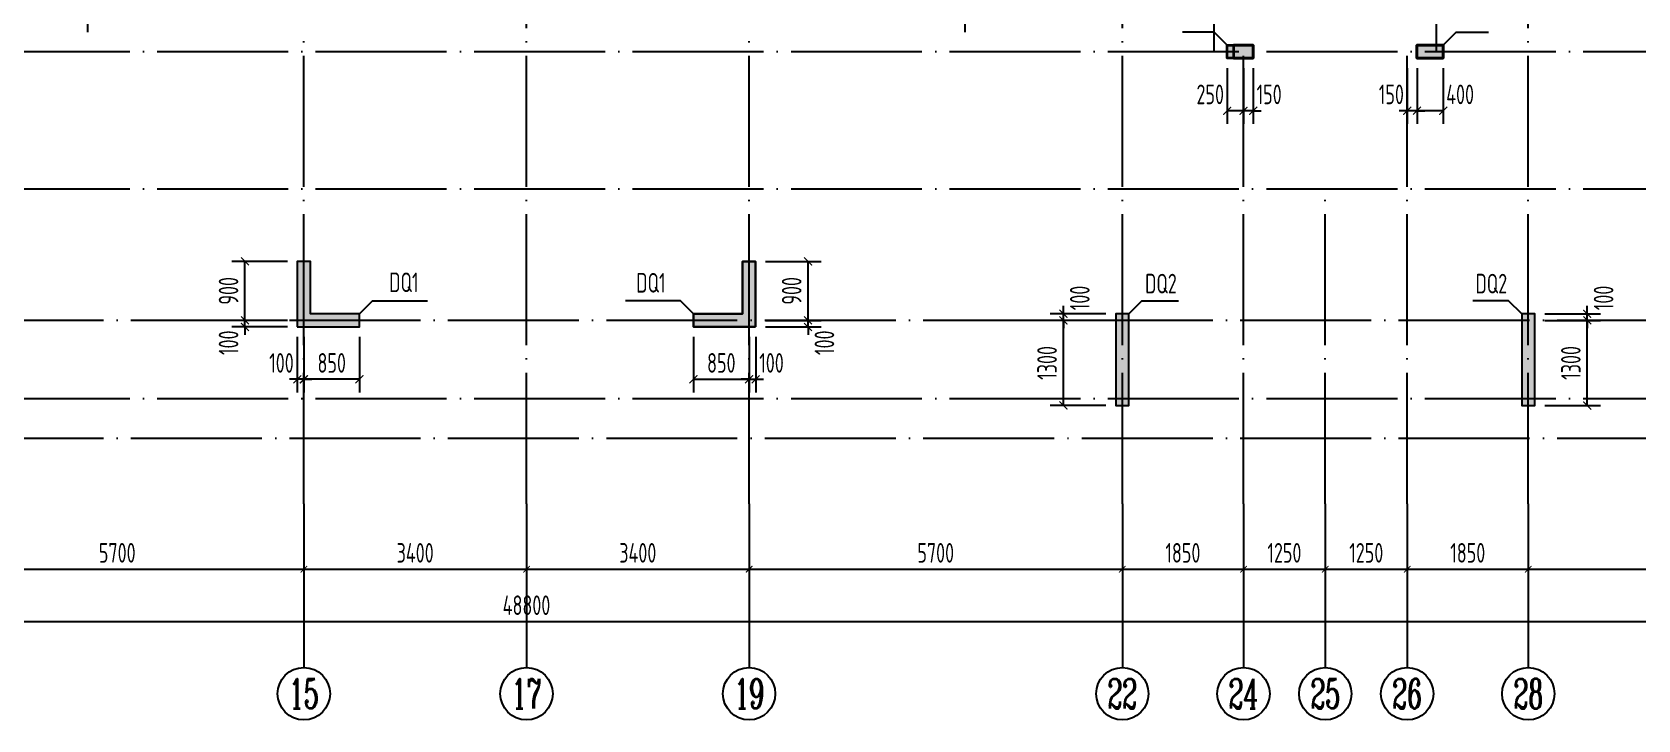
# Model space of a CAD drawing. Extents: x 826826 to 1642106, y -156213 to 399140.
# Drawn here: x 1189450 to 1213973, y 47241 to 57741 of the extents above; entities that cross this region are included whole.
import ezdxf
from ezdxf.enums import TextEntityAlignment as Align

# ---------------------------------------------------------------- set-up
doc = ezdxf.new("R2010")
doc.units = 0
doc.header["$LTSCALE"] = 1000
doc.linetypes.add('DOTE', pattern=[2.42, 2, -0.2, 0.02, -0.2])
doc.layers.get('0').update_dxf_attribs({"linetype": 'CONTINUOUS'})
doc.layers.get('DEFPOINTS').update_dxf_attribs({"linetype": 'CONTINUOUS'})
for name, color, linetype in [('A-AXIS', 1, 'CONTINUOUS'), ('A-DOTE', 10, 'DOTE'), ('AXIS_TEXT', 4, 'CONTINUOUS'), ('S-Q墙实线', 6, 'CONTINUOUS'), ('S-Q墙标注', 3, 'CONTINUOUS'), ('S-X详图填充', 252, 'CONTINUOUS'), ('S-X详图实线', 4, 'CONTINUOUS'), ('S-Y一般标注', 3, 'CONTINUOUS'), ('S-Z柱实线', 6, 'CONTINUOUS'), ('S-Z柱编号', 6, 'CONTINUOUS')]:
    doc.layers.add(name, color=color, linetype=linetype)
doc.styles.add('_TCH_AXIS', font='COMPLEX', dxfattribs={"bigfont": 'GBCBIG'})
doc.styles.add('COMPLEX', font='COMPLEX')
doc.styles.add('TSSD_DIMENSION', font='Tssdeng.shx', dxfattribs={"width": 0.7, "bigfont": 'tssdchn.shx'})
doc.styles.add('TSSD_REIN', font='tssdeng.shx', dxfattribs={"width": 0.7, "height": 300, "bigfont": 'tssdchn.shx'})
doc.styles.add('结构文字', font='zstxt.shx', dxfattribs={"width": 0.7, "bigfont": 'zshz.shx'})
doc.dimstyles.new('STRUCK', dxfattribs={"dimtxt": 400, "dimasz": 121, "dimexe": 200, "dimexo": 150, "dimgap": 115, "dimtad": 1, "dimdec": 0, "dimdsep": 46, "dimtxsty": '结构文字', "dimblk": 'ARCHTICK', "dimcen": 400, "dimclrd": 3, "dimclre": 3, "dimclrt": 7, "dimadec": 0, "dimazin": 0, "dimtfac": 1, "dimtdec": 0, "dimtix": 1, "dimtmove": 2, "dimatfit": 3, "dimldrblk": '_DIMX', "dimfxl": 0, "dimtolj": 1, "dimtzin": 0, "dimarcsym": 0})
doc.dimstyles.new('TSSD_100_100$0', dxfattribs={"dimtxt": 300, "dimasz": 80, "dimexe": 100, "dimexo": 250, "dimgap": 100, "dimtad": 1, "dimdec": 0, "dimzin": 0, "dimdsep": 46, "dimtxsty": 'TSSD_DIMENSION', "dimblk": 'ARCHTICK', "dimcen": 0, "dimdle": 100, "dimclrd": 3, "dimclre": 3, "dimclrt": 7, "dimadec": 0, "dimazin": 0, "dimtfac": 1, "dimtdec": 0, "dimtix": 1, "dimtmove": 2, "dimatfit": 3, "dimldrblk": 'ARCHTICK', "dimfxl": 0, "dimtolj": 1, "dimtzin": 0, "dimarcsym": 0})

# ---------------------------------------------------------------- blocks, each defined once
blk = doc.blocks.new('_ArchTick')
at = {"color": 0, "linetype": 'ByBlock', "const_width": 0.15}
blk.add_lwpolyline([(-0.5, -0.5), (0.5, 0.5)], dxfattribs=at)
blk = doc.blocks.new('*D871')
at = {"layer": 'DEFPOINTS', "color": 0}
for p in [(44000, 3300), (49700, 3300), (49700, 2300)]:
    blk.add_point(p, dxfattribs=at)
at = {"layer": 'S-Y一般标注', "color": 0, "lineweight": -2}
for p, q in [((44000, 3050), (44000, 2200)), ((49700, 3050), (49700, 2200)), ((43900, 2300), (49800, 2300))]:
    blk.add_line(p, q, dxfattribs=at)
at = {"layer": 'S-Y一般标注', "color": 0, "lineweight": -2, "xscale": 100, "yscale": 100, "zscale": 100, "rotation": 180}
blk.add_blockref('_ArchTick', (44000, 2300), dxfattribs=at)
at = {"layer": 'S-Y一般标注', "color": 0, "lineweight": -2, "xscale": 100, "yscale": 100, "zscale": 100}
blk.add_blockref('_ArchTick', (49700, 2300), dxfattribs=at)
at = {"layer": 'S-Y一般标注', "color": 7, "insert": (46850, 2550), "char_height": 300, "attachment_point": 5, "style": 'TSSD_DIMENSION'}
blk.add_mtext('\\A1;5700', dxfattribs=at)
blk = doc.blocks.new('*D872')
at = {"layer": 'DEFPOINTS', "color": 0}
for p in [(42150, 3300), (44000, 3300), (44000, 2300)]:
    blk.add_point(p, dxfattribs=at)
at = {"layer": 'S-Y一般标注', "color": 0, "lineweight": -2}
for p, q in [((42150, 3050), (42150, 2200)), ((44000, 3050), (44000, 2200)), ((42050, 2300), (44100, 2300))]:
    blk.add_line(p, q, dxfattribs=at)
at = {"layer": 'S-Y一般标注', "color": 0, "lineweight": -2, "xscale": 100, "yscale": 100, "zscale": 100, "rotation": 180}
blk.add_blockref('_ArchTick', (42150, 2300), dxfattribs=at)
at = {"layer": 'S-Y一般标注', "color": 0, "lineweight": -2, "xscale": 100, "yscale": 100, "zscale": 100}
blk.add_blockref('_ArchTick', (44000, 2300), dxfattribs=at)
at = {"layer": 'S-Y一般标注', "color": 7, "insert": (43075, 2550), "char_height": 300, "attachment_point": 5, "style": 'TSSD_DIMENSION'}
blk.add_mtext('\\A1;1850', dxfattribs=at)
blk = doc.blocks.new('*D873')
at = {"layer": 'DEFPOINTS', "color": 0}
for p in [(37800, 3300), (39650, 3300), (39650, 2300)]:
    blk.add_point(p, dxfattribs=at)
at = {"layer": 'S-Y一般标注', "color": 0, "lineweight": -2}
for p, q in [((37800, 3050), (37800, 2200)), ((39650, 3050), (39650, 2200)), ((37700, 2300), (39750, 2300))]:
    blk.add_line(p, q, dxfattribs=at)
at = {"layer": 'S-Y一般标注', "color": 0, "lineweight": -2, "xscale": 100, "yscale": 100, "zscale": 100, "rotation": 180}
blk.add_blockref('_ArchTick', (37800, 2300), dxfattribs=at)
at = {"layer": 'S-Y一般标注', "color": 0, "lineweight": -2, "xscale": 100, "yscale": 100, "zscale": 100}
blk.add_blockref('_ArchTick', (39650, 2300), dxfattribs=at)
at = {"layer": 'S-Y一般标注', "color": 7, "insert": (38725, 2550), "char_height": 300, "attachment_point": 5, "style": 'TSSD_DIMENSION'}
blk.add_mtext('\\A1;1850', dxfattribs=at)
blk = doc.blocks.new('*D874')
at = {"layer": 'DEFPOINTS', "color": 0}
for p in [(32100, 3300), (37800, 3300), (37800, 2300)]:
    blk.add_point(p, dxfattribs=at)
at = {"layer": 'S-Y一般标注', "color": 0, "lineweight": -2}
for p, q in [((32100, 3050), (32100, 2200)), ((37800, 3050), (37800, 2200)), ((32000, 2300), (37900, 2300))]:
    blk.add_line(p, q, dxfattribs=at)
at = {"layer": 'S-Y一般标注', "color": 0, "lineweight": -2, "xscale": 100, "yscale": 100, "zscale": 100, "rotation": 180}
blk.add_blockref('_ArchTick', (32100, 2300), dxfattribs=at)
at = {"layer": 'S-Y一般标注', "color": 0, "lineweight": -2, "xscale": 100, "yscale": 100, "zscale": 100}
blk.add_blockref('_ArchTick', (37800, 2300), dxfattribs=at)
at = {"layer": 'S-Y一般标注', "color": 7, "insert": (34950, 2550), "char_height": 300, "attachment_point": 5, "style": 'TSSD_DIMENSION'}
blk.add_mtext('\\A1;5700', dxfattribs=at)
blk = doc.blocks.new('*D875')
at = {"layer": 'DEFPOINTS', "color": 0}
for p in [(28700.000008, 3300.000008), (32100.000008, 3300.000008), (32100.000008, 2300.000008)]:
    blk.add_point(p, dxfattribs=at)
at = {"layer": 'S-Y一般标注', "color": 0, "lineweight": -2}
for p, q in [((28700.000008, 3050.000008), (28700.000008, 2200.000008)), ((32100.000008, 3050.000008), (32100.000008, 2200.000008)), ((28600.000008, 2300.000008), (32200.000008, 2300.000008))]:
    blk.add_line(p, q, dxfattribs=at)
at = {"layer": 'S-Y一般标注', "color": 0, "lineweight": -2, "xscale": 100, "yscale": 100, "zscale": 100, "rotation": 180}
blk.add_blockref('_ArchTick', (28700.000008, 2300.000008), dxfattribs=at)
at = {"layer": 'S-Y一般标注', "color": 0, "lineweight": -2, "xscale": 100, "yscale": 100, "zscale": 100}
blk.add_blockref('_ArchTick', (32100.000008, 2300.000008), dxfattribs=at)
at = {"layer": 'S-Y一般标注', "color": 7, "insert": (30400.000008, 2550.000008), "char_height": 300, "attachment_point": 5, "style": 'TSSD_DIMENSION'}
blk.add_mtext('\\A1;3400', dxfattribs=at)
blk = doc.blocks.new('*D916')
at = {"layer": 'DEFPOINTS', "color": 0}
for p in [(19600, 3300), (25300, 3300), (25300, 2300)]:
    blk.add_point(p, dxfattribs=at)
at = {"layer": 'S-Y一般标注', "color": 0, "lineweight": -2}
for p, q in [((19600, 3050), (19600, 2200)), ((25300, 3050), (25300, 2200)), ((19500, 2300), (25400, 2300))]:
    blk.add_line(p, q, dxfattribs=at)
at = {"layer": 'S-Y一般标注', "color": 0, "lineweight": -2, "xscale": 100, "yscale": 100, "zscale": 100, "rotation": 180}
blk.add_blockref('_ArchTick', (19600, 2300), dxfattribs=at)
at = {"layer": 'S-Y一般标注', "color": 0, "lineweight": -2, "xscale": 100, "yscale": 100, "zscale": 100}
blk.add_blockref('_ArchTick', (25300, 2300), dxfattribs=at)
at = {"layer": 'S-Y一般标注', "color": 7, "insert": (22450, 2550), "char_height": 300, "attachment_point": 5, "style": 'TSSD_DIMENSION'}
blk.add_mtext('\\A1;5700', dxfattribs=at)
blk = doc.blocks.new('*D917')
at = {"layer": 'DEFPOINTS', "color": 0}
for p in [(25300.000008, 3300.000008), (28700.000008, 3300.000008), (28700.000008, 2300.000008)]:
    blk.add_point(p, dxfattribs=at)
at = {"layer": 'S-Y一般标注', "color": 0, "lineweight": -2}
for p, q in [((25300.000008, 3050.000008), (25300.000008, 2200.000008)), ((28700.000008, 3050.000008), (28700.000008, 2200.000008)), ((25200.000008, 2300.000008), (28800.000008, 2300.000008))]:
    blk.add_line(p, q, dxfattribs=at)
at = {"layer": 'S-Y一般标注', "color": 0, "lineweight": -2, "xscale": 100, "yscale": 100, "zscale": 100, "rotation": 180}
blk.add_blockref('_ArchTick', (25300.000008, 2300.000008), dxfattribs=at)
at = {"layer": 'S-Y一般标注', "color": 0, "lineweight": -2, "xscale": 100, "yscale": 100, "zscale": 100}
blk.add_blockref('_ArchTick', (28700.000008, 2300.000008), dxfattribs=at)
at = {"layer": 'S-Y一般标注', "color": 7, "insert": (27000.000008, 2550.000008), "char_height": 300, "attachment_point": 5, "style": 'TSSD_DIMENSION'}
blk.add_mtext('\\A1;3400', dxfattribs=at)
blk = doc.blocks.new('*D918')
at = {"layer": 'DEFPOINTS', "color": 0}
for p in [(4300.000008, 3300.000008), (53100.000008, 3300.000008), (53100.000008, 1500.000008)]:
    blk.add_point(p, dxfattribs=at)
at = {"layer": 'S-Y一般标注', "color": 0, "lineweight": -2}
for p, q in [((4300.000008, 3050.000008), (4300.000008, 1400.000008)), ((53100.000008, 3050.000008), (53100.000008, 1400.000008)), ((4200.000008, 1500.000008), (53200.000008, 1500.000008))]:
    blk.add_line(p, q, dxfattribs=at)
at = {"layer": 'S-Y一般标注', "color": 0, "lineweight": -2, "xscale": 100, "yscale": 100, "zscale": 100, "rotation": 180}
blk.add_blockref('_ArchTick', (4300.000008, 1500.000008), dxfattribs=at)
at = {"layer": 'S-Y一般标注', "color": 0, "lineweight": -2, "xscale": 100, "yscale": 100, "zscale": 100}
blk.add_blockref('_ArchTick', (53100.000008, 1500.000008), dxfattribs=at)
at = {"layer": 'S-Y一般标注', "color": 7, "insert": (28700.000008, 1750.000008), "char_height": 300, "attachment_point": 5, "style": 'TSSD_DIMENSION'}
blk.add_mtext('\\A1;48800', dxfattribs=at)
blk = doc.blocks.new('_AXISO')
blk.add_circle((0, 0), 0.5)
at = {"layer": 'AXIS_TEXT', "style": 'COMPLEX', "width": 1.041667}
blk.add_attdef('A', text='', height=0.56, dxfattribs=at).set_placement((-0.25, -0.28), (0.25, -0.28), align=Align.FIT)
blk = doc.blocks.new('*D921')
at = {"layer": 'DEFPOINTS', "color": 0}
for p in [(39650, 3300), (40900, 3300), (40900, 2300)]:
    blk.add_point(p, dxfattribs=at)
at = {"layer": 'S-Y一般标注', "color": 0, "lineweight": -2}
for p, q in [((39650, 3050), (39650, 2200)), ((40900, 3050), (40900, 2200)), ((39550, 2300), (41000, 2300))]:
    blk.add_line(p, q, dxfattribs=at)
at = {"layer": 'S-Y一般标注', "color": 0, "lineweight": -2, "xscale": 100, "yscale": 100, "zscale": 100, "rotation": 180}
blk.add_blockref('_ArchTick', (39650, 2300), dxfattribs=at)
at = {"layer": 'S-Y一般标注', "color": 0, "lineweight": -2, "xscale": 100, "yscale": 100, "zscale": 100}
blk.add_blockref('_ArchTick', (40900, 2300), dxfattribs=at)
at = {"layer": 'S-Y一般标注', "color": 7, "insert": (40275, 2550), "char_height": 300, "attachment_point": 5, "style": 'TSSD_DIMENSION'}
blk.add_mtext('\\A1;1250', dxfattribs=at)
blk = doc.blocks.new('*D922')
at = {"layer": 'DEFPOINTS', "color": 0}
for p in [(40900, 3300), (42150, 3300), (42150, 2300)]:
    blk.add_point(p, dxfattribs=at)
at = {"layer": 'S-Y一般标注', "color": 0, "lineweight": -2}
for p, q in [((40900, 3050), (40900, 2200)), ((42150, 3050), (42150, 2200)), ((40800, 2300), (42250, 2300))]:
    blk.add_line(p, q, dxfattribs=at)
at = {"layer": 'S-Y一般标注', "color": 0, "lineweight": -2, "xscale": 100, "yscale": 100, "zscale": 100, "rotation": 180}
blk.add_blockref('_ArchTick', (40900, 2300), dxfattribs=at)
at = {"layer": 'S-Y一般标注', "color": 0, "lineweight": -2, "xscale": 100, "yscale": 100, "zscale": 100}
blk.add_blockref('_ArchTick', (42150, 2300), dxfattribs=at)
at = {"layer": 'S-Y一般标注', "color": 7, "insert": (41525, 2550), "char_height": 300, "attachment_point": 5, "style": 'TSSD_DIMENSION'}
blk.add_mtext('\\A1;1250', dxfattribs=at)
blk = doc.blocks.new('*D748')
at = {"layer": 'DEFPOINTS', "color": 0}
for p in [(1192700, 53341), (1193500, 53341), (1193500, 53241)]:
    blk.add_point(p, dxfattribs=at)
at = {"layer": 'S-Q墙标注', "color": 3, "lineweight": -2}
for p, q in [((1192700, 53341), (1192700, 53462)), ((1193350, 53341), (1192500, 53341)), ((1193350, 53241), (1192500, 53241)), ((1192700, 53241), (1192700, 53341)), ((1192700, 53241), (1192700, 53120))]:
    blk.add_line(p, q, dxfattribs=at)
at = {"layer": 'S-Q墙标注', "color": 3, "lineweight": -2, "xscale": 121, "yscale": 121, "zscale": 121}
for p, rotation in [((1192700, 53341), 270), ((1192700, 53241), 90)]:
    blk.add_blockref('_ArchTick', p, dxfattribs=dict(at, rotation=rotation))
at = {"layer": 'S-Q墙标注', "color": 7, "insert": (1192450, 52999), "char_height": 300, "attachment_point": 5, "rotation": 90, "style": 'TSSD_REIN'}
blk.add_mtext('\\A1;100', dxfattribs=at)
blk = doc.blocks.new('_DIMX')
blk.add_line((-150, 0), (150, 0))
at = {"const_width": 50}
blk.add_lwpolyline([(-70, -70), (70, 70)], dxfattribs=at)
blk = doc.blocks.new('*D749')
at = {"layer": 'DEFPOINTS', "color": 0}
for p in [(1192700, 54241), (1193500, 54241), (1193500, 53341)]:
    blk.add_point(p, dxfattribs=at)
at = {"layer": 'S-Q墙标注', "color": 3, "lineweight": -2}
for p, q in [((1193350, 54241), (1192500, 54241)), ((1192700, 53341), (1192700, 54241)), ((1193350, 53341), (1192500, 53341))]:
    blk.add_line(p, q, dxfattribs=at)
at = {"layer": 'S-Q墙标注', "color": 3, "lineweight": -2, "xscale": 121, "yscale": 121, "zscale": 121}
for p, rotation in [((1192700, 54241), 90), ((1192700, 53341), 270)]:
    blk.add_blockref('_ArchTick', p, dxfattribs=dict(at, rotation=rotation))
at = {"layer": 'S-Q墙标注', "color": 7, "insert": (1192450, 53791), "char_height": 300, "attachment_point": 5, "rotation": 90, "style": 'TSSD_REIN'}
blk.add_mtext('\\A1;900', dxfattribs=at)
blk = doc.blocks.new('*D750')
at = {"layer": 'DEFPOINTS', "color": 0}
for p in [(1193600, 53241), (1194450, 53241), (1193600, 52441)]:
    blk.add_point(p, dxfattribs=at)
at = {"layer": 'S-Q墙标注', "color": 3, "lineweight": -2}
for p, q in [((1193600, 53091), (1193600, 52241)), ((1194450, 53091), (1194450, 52241)), ((1194450, 52441), (1193600, 52441))]:
    blk.add_line(p, q, dxfattribs=at)
at = {"layer": 'S-Q墙标注', "color": 3, "lineweight": -2, "xscale": 121, "yscale": 121, "zscale": 121, "rotation": 180}
blk.add_blockref('_ArchTick', (1193600, 52441), dxfattribs=at)
at = {"layer": 'S-Q墙标注', "color": 3, "lineweight": -2, "xscale": 121, "yscale": 121, "zscale": 121}
blk.add_blockref('_ArchTick', (1194450, 52441), dxfattribs=at)
at = {"layer": 'S-Q墙标注', "color": 7, "insert": (1194025, 52691), "char_height": 300, "attachment_point": 5, "style": 'TSSD_REIN'}
blk.add_mtext('\\A1;850', dxfattribs=at)
blk = doc.blocks.new('*D751')
at = {"layer": 'DEFPOINTS', "color": 0}
for p in [(1193500, 53241), (1193600, 53241), (1193500, 52441)]:
    blk.add_point(p, dxfattribs=at)
at = {"layer": 'S-Q墙标注', "color": 3, "lineweight": -2}
for p, q in [((1193500, 53091), (1193500, 52241)), ((1193600, 53091), (1193600, 52241)), ((1193500, 52441), (1193379, 52441)), ((1193600, 52441), (1193500, 52441)), ((1193600, 52441), (1193721, 52441))]:
    blk.add_line(p, q, dxfattribs=at)
at = {"layer": 'S-Q墙标注', "color": 3, "lineweight": -2, "xscale": 121, "yscale": 121, "zscale": 121}
blk.add_blockref('_ArchTick', (1193500, 52441), dxfattribs=at)
at = {"layer": 'S-Q墙标注', "color": 3, "lineweight": -2, "xscale": 121, "yscale": 121, "zscale": 121, "rotation": 180}
blk.add_blockref('_ArchTick', (1193600, 52441), dxfattribs=at)
at = {"layer": 'S-Q墙标注', "color": 7, "insert": (1193258, 52691), "char_height": 300, "attachment_point": 5, "style": 'TSSD_REIN'}
blk.add_mtext('\\A1;100', dxfattribs=at)
blk = doc.blocks.new('*D765')
at = {"layer": 'DEFPOINTS', "color": 0}
for p in [(1212400, 53441), (1212400, 53341), (1213200, 53441)]:
    blk.add_point(p, dxfattribs=at)
at = {"layer": 'S-Q墙标注', "color": 3, "lineweight": -2}
for p, q in [((1213200, 53441), (1213200, 53562)), ((1212550, 53441), (1213400, 53441)), ((1212550, 53341), (1213400, 53341)), ((1213200, 53341), (1213200, 53441)), ((1213200, 53341), (1213200, 53220))]:
    blk.add_line(p, q, dxfattribs=at)
at = {"layer": 'S-Q墙标注', "color": 3, "lineweight": -2, "xscale": 121, "yscale": 121, "zscale": 121}
for p, rotation in [((1213200, 53441), 270), ((1213200, 53341), 90)]:
    blk.add_blockref('_ArchTick', p, dxfattribs=dict(at, rotation=rotation))
at = {"layer": 'S-Q墙标注', "color": 7, "insert": (1213450, 53683), "char_height": 300, "attachment_point": 5, "rotation": 90, "style": 'TSSD_REIN'}
blk.add_mtext('\\A1;100', dxfattribs=at)
blk = doc.blocks.new('*D766')
at = {"layer": 'DEFPOINTS', "color": 0}
for p in [(1205200, 53441), (1206000, 53441), (1206000, 53341)]:
    blk.add_point(p, dxfattribs=at)
at = {"layer": 'S-Q墙标注', "color": 3, "lineweight": -2}
for p, q in [((1205200, 53441), (1205200, 53562)), ((1205850, 53441), (1205000, 53441)), ((1205850, 53341), (1205000, 53341)), ((1205200, 53341), (1205200, 53441)), ((1205200, 53341), (1205200, 53220))]:
    blk.add_line(p, q, dxfattribs=at)
at = {"layer": 'S-Q墙标注', "color": 3, "lineweight": -2, "xscale": 121, "yscale": 121, "zscale": 121}
for p, rotation in [((1205200, 53441), 270), ((1205200, 53341), 90)]:
    blk.add_blockref('_ArchTick', p, dxfattribs=dict(at, rotation=rotation))
at = {"layer": 'S-Q墙标注', "color": 7, "insert": (1205450, 53683), "char_height": 300, "attachment_point": 5, "rotation": 90, "style": 'TSSD_REIN'}
blk.add_mtext('\\A1;100', dxfattribs=at)
blk = doc.blocks.new('*D767')
at = {"layer": 'DEFPOINTS', "color": 0}
for p in [(1205200, 53341), (1206000, 53341), (1206000, 52041)]:
    blk.add_point(p, dxfattribs=at)
at = {"layer": 'S-Q墙标注', "color": 3, "lineweight": -2}
for p, q in [((1205850, 53341), (1205000, 53341)), ((1205200, 52041), (1205200, 53341)), ((1205850, 52041), (1205000, 52041))]:
    blk.add_line(p, q, dxfattribs=at)
at = {"layer": 'S-Q墙标注', "color": 3, "lineweight": -2, "xscale": 121, "yscale": 121, "zscale": 121}
for p, rotation in [((1205200, 53341), 90), ((1205200, 52041), 270)]:
    blk.add_blockref('_ArchTick', p, dxfattribs=dict(at, rotation=rotation))
at = {"layer": 'S-Q墙标注', "color": 7, "insert": (1204950, 52691), "char_height": 300, "attachment_point": 5, "rotation": 90, "style": 'TSSD_REIN'}
blk.add_mtext('\\A1;1300', dxfattribs=at)
blk = doc.blocks.new('*D768')
at = {"layer": 'DEFPOINTS', "color": 0}
for p in [(1212400, 53341), (1213200, 53341), (1212400, 52041)]:
    blk.add_point(p, dxfattribs=at)
at = {"layer": 'S-Q墙标注', "color": 3, "lineweight": -2}
for p, q in [((1212550, 53341), (1213400, 53341)), ((1213200, 52041), (1213200, 53341)), ((1212550, 52041), (1213400, 52041))]:
    blk.add_line(p, q, dxfattribs=at)
at = {"layer": 'S-Q墙标注', "color": 3, "lineweight": -2, "xscale": 121, "yscale": 121, "zscale": 121}
for p, rotation in [((1213200, 53341), 90), ((1213200, 52041), 270)]:
    blk.add_blockref('_ArchTick', p, dxfattribs=dict(at, rotation=rotation))
at = {"layer": 'S-Q墙标注', "color": 7, "insert": (1212950, 52691), "char_height": 300, "attachment_point": 5, "rotation": 90, "style": 'TSSD_REIN'}
blk.add_mtext('\\A1;1300', dxfattribs=at)
blk = doc.blocks.new('*D769')
at = {"layer": 'DEFPOINTS', "color": 0}
for p in [(1200500, 53341), (1200500, 53241), (1201300, 53341)]:
    blk.add_point(p, dxfattribs=at)
at = {"layer": 'S-Q墙标注', "color": 3, "lineweight": -2}
for p, q in [((1201300, 53341), (1201300, 53462)), ((1200650, 53341), (1201500, 53341)), ((1200650, 53241), (1201500, 53241)), ((1201300, 53241), (1201300, 53341)), ((1201300, 53241), (1201300, 53120))]:
    blk.add_line(p, q, dxfattribs=at)
at = {"layer": 'S-Q墙标注', "color": 3, "lineweight": -2, "xscale": 121, "yscale": 121, "zscale": 121}
for p, rotation in [((1201300, 53341), 270), ((1201300, 53241), 90)]:
    blk.add_blockref('_ArchTick', p, dxfattribs=dict(at, rotation=rotation))
at = {"layer": 'S-Q墙标注', "color": 7, "insert": (1201550, 52999), "char_height": 300, "attachment_point": 5, "rotation": 90, "style": 'TSSD_REIN'}
blk.add_mtext('\\A1;100', dxfattribs=at)
blk = doc.blocks.new('*D770')
at = {"layer": 'DEFPOINTS', "color": 0}
for p in [(1200500, 54241), (1201300, 54241), (1200500, 53341)]:
    blk.add_point(p, dxfattribs=at)
at = {"layer": 'S-Q墙标注', "color": 3, "lineweight": -2}
for p, q in [((1200650, 54241), (1201500, 54241)), ((1201300, 53341), (1201300, 54241)), ((1200650, 53341), (1201500, 53341))]:
    blk.add_line(p, q, dxfattribs=at)
at = {"layer": 'S-Q墙标注', "color": 3, "lineweight": -2, "xscale": 121, "yscale": 121, "zscale": 121}
for p, rotation in [((1201300, 54241), 90), ((1201300, 53341), 270)]:
    blk.add_blockref('_ArchTick', p, dxfattribs=dict(at, rotation=rotation))
at = {"layer": 'S-Q墙标注', "color": 7, "insert": (1201050, 53791), "char_height": 300, "attachment_point": 5, "rotation": 90, "style": 'TSSD_REIN'}
blk.add_mtext('\\A1;900', dxfattribs=at)
blk = doc.blocks.new('*D771')
at = {"layer": 'DEFPOINTS', "color": 0}
for p in [(1199550, 53241), (1200400, 53241), (1200400, 52441)]:
    blk.add_point(p, dxfattribs=at)
at = {"layer": 'S-Q墙标注', "color": 3, "lineweight": -2}
for p, q in [((1199550, 53091), (1199550, 52241)), ((1200400, 53091), (1200400, 52241)), ((1199550, 52441), (1200400, 52441))]:
    blk.add_line(p, q, dxfattribs=at)
at = {"layer": 'S-Q墙标注', "color": 3, "lineweight": -2, "xscale": 121, "yscale": 121, "zscale": 121, "rotation": 180}
blk.add_blockref('_ArchTick', (1199550, 52441), dxfattribs=at)
at = {"layer": 'S-Q墙标注', "color": 3, "lineweight": -2, "xscale": 121, "yscale": 121, "zscale": 121}
blk.add_blockref('_ArchTick', (1200400, 52441), dxfattribs=at)
at = {"layer": 'S-Q墙标注', "color": 7, "insert": (1199975, 52691), "char_height": 300, "attachment_point": 5, "style": 'TSSD_REIN'}
blk.add_mtext('\\A1;850', dxfattribs=at)
blk = doc.blocks.new('*D772')
at = {"layer": 'DEFPOINTS', "color": 0}
for p in [(1200400, 53241), (1200500, 53241), (1200500, 52441)]:
    blk.add_point(p, dxfattribs=at)
at = {"layer": 'S-Q墙标注', "color": 3, "lineweight": -2}
for p, q in [((1200400, 53091), (1200400, 52241)), ((1200500, 53091), (1200500, 52241)), ((1200400, 52441), (1200279, 52441)), ((1200400, 52441), (1200500, 52441)), ((1200500, 52441), (1200621, 52441))]:
    blk.add_line(p, q, dxfattribs=at)
at = {"layer": 'S-Q墙标注', "color": 3, "lineweight": -2, "xscale": 121, "yscale": 121, "zscale": 121}
blk.add_blockref('_ArchTick', (1200400, 52441), dxfattribs=at)
at = {"layer": 'S-Q墙标注', "color": 3, "lineweight": -2, "xscale": 121, "yscale": 121, "zscale": 121, "rotation": 180}
blk.add_blockref('_ArchTick', (1200500, 52441), dxfattribs=at)
at = {"layer": 'S-Q墙标注', "color": 7, "insert": (1200742, 52691), "char_height": 300, "attachment_point": 5, "style": 'TSSD_REIN'}
blk.add_mtext('\\A1;100', dxfattribs=at)
blk = doc.blocks.new('*D800')
at = {"layer": 'DEFPOINTS', "color": 0}
for p in [(1210600, 57341), (1211000, 57341), (1210600, 56541)]:
    blk.add_point(p, dxfattribs=at)
at = {"layer": 'S-Q墙标注', "color": 3, "lineweight": -2}
for p, q in [((1210600, 57191), (1210600, 56341)), ((1211000, 57191), (1211000, 56341)), ((1211000, 56541), (1210600, 56541))]:
    blk.add_line(p, q, dxfattribs=at)
at = {"layer": 'S-Q墙标注', "color": 3, "lineweight": -2, "xscale": 121, "yscale": 121, "zscale": 121, "rotation": 180}
blk.add_blockref('_ArchTick', (1210600, 56541), dxfattribs=at)
at = {"layer": 'S-Q墙标注', "color": 3, "lineweight": -2, "xscale": 121, "yscale": 121, "zscale": 121}
blk.add_blockref('_ArchTick', (1211000, 56541), dxfattribs=at)
at = {"layer": 'S-Q墙标注', "color": 7, "insert": (1211258, 56791), "char_height": 300, "attachment_point": 5, "style": 'TSSD_REIN'}
blk.add_mtext('\\A1;400', dxfattribs=at)
blk = doc.blocks.new('*D801')
at = {"layer": 'DEFPOINTS', "color": 0}
for p in [(1210450, 57341), (1210600, 57341), (1210450, 56541)]:
    blk.add_point(p, dxfattribs=at)
at = {"layer": 'S-Q墙标注', "color": 3, "lineweight": -2}
for p, q in [((1210450, 57191), (1210450, 56341)), ((1210600, 57191), (1210600, 56341)), ((1210450, 56541), (1210329, 56541)), ((1210600, 56541), (1210450, 56541)), ((1210600, 56541), (1210721, 56541))]:
    blk.add_line(p, q, dxfattribs=at)
at = {"layer": 'S-Q墙标注', "color": 3, "lineweight": -2, "xscale": 121, "yscale": 121, "zscale": 121}
blk.add_blockref('_ArchTick', (1210450, 56541), dxfattribs=at)
at = {"layer": 'S-Q墙标注', "color": 3, "lineweight": -2, "xscale": 121, "yscale": 121, "zscale": 121, "rotation": 180}
blk.add_blockref('_ArchTick', (1210600, 56541), dxfattribs=at)
at = {"layer": 'S-Q墙标注', "color": 7, "insert": (1210208, 56791), "char_height": 300, "attachment_point": 5, "style": 'TSSD_REIN'}
blk.add_mtext('\\A1;150', dxfattribs=at)
blk = doc.blocks.new('*D802')
at = {"layer": 'DEFPOINTS', "color": 0}
for p in [(1207950, 57341), (1208100, 57341), (1207950, 56541)]:
    blk.add_point(p, dxfattribs=at)
at = {"layer": 'S-Q墙标注', "color": 3, "lineweight": -2}
for p, q in [((1207950, 57191), (1207950, 56341)), ((1208100, 57191), (1208100, 56341)), ((1207950, 56541), (1207829, 56541)), ((1208100, 56541), (1207950, 56541)), ((1208100, 56541), (1208221, 56541))]:
    blk.add_line(p, q, dxfattribs=at)
at = {"layer": 'S-Q墙标注', "color": 3, "lineweight": -2, "xscale": 121, "yscale": 121, "zscale": 121}
blk.add_blockref('_ArchTick', (1207950, 56541), dxfattribs=at)
at = {"layer": 'S-Q墙标注', "color": 3, "lineweight": -2, "xscale": 121, "yscale": 121, "zscale": 121, "rotation": 180}
blk.add_blockref('_ArchTick', (1208100, 56541), dxfattribs=at)
at = {"layer": 'S-Q墙标注', "color": 7, "insert": (1208342, 56791), "char_height": 300, "attachment_point": 5, "style": 'TSSD_REIN'}
blk.add_mtext('\\A1;150', dxfattribs=at)
blk = doc.blocks.new('*D803')
at = {"layer": 'DEFPOINTS', "color": 0}
for p in [(1207700, 57341), (1207950, 57341), (1207700, 56541)]:
    blk.add_point(p, dxfattribs=at)
at = {"layer": 'S-Q墙标注', "color": 3, "lineweight": -2}
for p, q in [((1207700, 57191), (1207700, 56341)), ((1207950, 57191), (1207950, 56341)), ((1207950, 56541), (1207700, 56541))]:
    blk.add_line(p, q, dxfattribs=at)
at = {"layer": 'S-Q墙标注', "color": 3, "lineweight": -2, "xscale": 121, "yscale": 121, "zscale": 121, "rotation": 180}
blk.add_blockref('_ArchTick', (1207700, 56541), dxfattribs=at)
at = {"layer": 'S-Q墙标注', "color": 3, "lineweight": -2, "xscale": 121, "yscale": 121, "zscale": 121}
blk.add_blockref('_ArchTick', (1207950, 56541), dxfattribs=at)
at = {"layer": 'S-Q墙标注', "color": 7, "insert": (1207442, 56791), "char_height": 300, "attachment_point": 5, "style": 'TSSD_REIN'}
blk.add_mtext('\\A1;250', dxfattribs=at)
blk = doc.blocks.new('20210801.08533475')
at = {"layer": 'A-AXIS'}
for p, q in [((25300, 3300), (25300, 800)), ((28700, 3300), (28700, 800)), ((32100, 3300), (32100, 800)), ((37800, 3300), (37800, 800)), ((39650, 3300), (39650, 800)), ((40900, 3300), (40900, 800)), ((42150, 3300), (42150, 800)), ((44000, 3300), (44000, 800))]:
    blk.add_line(p, q, dxfattribs=at)
at = {"layer": 'A-DOTE'}
for p, q in [((22000, 10500), (22000, 19800)), ((28700, 3300), (28700, 19800)), ((35400, 10500), (35400, 19800)), ((37800, 3300), (37800, 19800)), ((44000, 3300), (44000, 19800)), ((39200, 10200), (39200, 12100)), ((42600, 10200), (42600, 12100)), ((25300, 3300), (25300, 10500)), ((32100, 3300), (32100, 10500)), ((54100, 10200), (3300, 10200)), ((39650, 3300), (39650, 10200)), ((42150, 3300), (42150, 10200)), ((54100, 8100), (3300, 8100)), ((40900, 3300), (40900, 8100)), ((3300, 6100), (54100, 6100)), ((54100, 4900), (3300, 4900)), ((3300, 4300), (54100, 4300))]:
    blk.add_line(p, q, dxfattribs=at)
at = {"layer": 'A-AXIS'}
ref = blk.add_blockref('_AXISO', (25300, 400), dxfattribs=dict(at, xscale=800, yscale=800, zscale=800))
ref.add_attrib('A', '15', dxfattribs={"layer": 'AXIS_TEXT', "height": 452.55, "style": '_TCH_AXIS', "width": 0.724138}).set_placement((25073.7, 173.7), (25526.3, 173.7), align=Align.FIT)
ref = blk.add_blockref('_AXISO', (28700, 400), dxfattribs=dict(at, xscale=800, yscale=800, zscale=800))
ref.add_attrib('A', '17', dxfattribs={"layer": 'AXIS_TEXT', "height": 452.55, "style": '_TCH_AXIS', "width": 0.724138}).set_placement((28473.7, 173.7), (28926.3, 173.7), align=Align.FIT)
ref = blk.add_blockref('_AXISO', (32100, 400), dxfattribs=dict(at, xscale=800, yscale=800, zscale=800))
ref.add_attrib('A', '19', dxfattribs={"layer": 'AXIS_TEXT', "height": 452.55, "style": '_TCH_AXIS', "width": 0.724138}).set_placement((31873.7, 173.7), (32326.3, 173.7), align=Align.FIT)
ref = blk.add_blockref('_AXISO', (37800, 400), dxfattribs=dict(at, xscale=800, yscale=800, zscale=800))
ref.add_attrib('A', '22', dxfattribs={"layer": 'AXIS_TEXT', "height": 452.55, "style": '_TCH_AXIS', "width": 0.617647}).set_placement((37573.7, 173.7), (38026.3, 173.7), align=Align.FIT)
ref = blk.add_blockref('_AXISO', (39650, 400), dxfattribs=dict(at, xscale=800, yscale=800, zscale=800))
ref.add_attrib('A', '24', dxfattribs={"layer": 'AXIS_TEXT', "height": 452.55, "style": '_TCH_AXIS', "width": 0.583333}).set_placement((39423.7, 173.7), (39876.3, 173.7), align=Align.FIT)
ref = blk.add_blockref('_AXISO', (40900, 400), dxfattribs=dict(at, xscale=800, yscale=800, zscale=800))
ref.add_attrib('A', '25', dxfattribs={"layer": 'AXIS_TEXT', "height": 452.55, "style": '_TCH_AXIS', "width": 0.617647}).set_placement((40673.7, 173.7), (41126.3, 173.7), align=Align.FIT)
ref = blk.add_blockref('_AXISO', (42150, 400), dxfattribs=dict(at, xscale=800, yscale=800, zscale=800))
ref.add_attrib('A', '26', dxfattribs={"layer": 'AXIS_TEXT', "height": 452.55, "style": '_TCH_AXIS', "width": 0.617647}).set_placement((41923.7, 173.7), (42376.3, 173.7), align=Align.FIT)
ref = blk.add_blockref('_AXISO', (44000, 400), dxfattribs=dict(at, xscale=800, yscale=800, zscale=800))
ref.add_attrib('A', '28', dxfattribs={"layer": 'AXIS_TEXT', "height": 452.55, "style": '_TCH_AXIS', "width": 0.617647}).set_placement((43773.7, 173.7), (44226.3, 173.7), align=Align.FIT)
at = {"layer": 'S-Y一般标注'}
for p1, p2, distance, picture, middle in [((4300, 3300), (53100, 3300), -1800, '*D918', (28700, 1750)), ((19600, 3300), (25300, 3300), -1000, '*D916', (22450, 2550)), ((25300, 3300), (28700, 3300), -1000, '*D917', (27000, 2550)), ((28700, 3300), (32100, 3300), -1000, '*D875', (30400, 2550)), ((32100, 3300), (37800, 3300), -1000, '*D874', (34950, 2550)), ((37800, 3300), (39650, 3300), -1000, '*D873', (38725, 2550)), ((39650, 3300), (40900, 3300), -1000, '*D921', (40275, 2550)), ((40900, 3300), (42150, 3300), -1000, '*D922', (41525, 2550)), ((42150, 3300), (44000, 3300), -1000, '*D872', (43075, 2550)), ((44000, 3300), (49700, 3300), -1000, '*D871', (46850, 2550))]:
    dim = blk.add_aligned_dim(p1=p1, p2=p2, distance=distance, dimstyle='TSSD_100_100$0', override={"dimasz": 100, "dimclrd": 0, "dimclre": 0}, dxfattribs=at)
    dim.commit()
    dim.dimension.update_dxf_attribs({"geometry": picture, "text_midpoint": middle})

msp = doc.modelspace()

# ---------------------------------------------------------------- hatches: boundary and pattern name
at = {"layer": 'S-X详图填充'}
h = msp.add_hatch(color=256, dxfattribs=at)
h.dxf.hatch_style = 1
h.paths.add_polyline_path([(1207699.74, 57541.37), (1208099.81, 57541.37), (1208099.81, 57341.37), (1207699.74, 57341.37)])
h = msp.add_hatch(color=256, dxfattribs=at)
h.dxf.hatch_style = 1
h.paths.add_polyline_path([(1210599.8, 57541.37), (1210999.87, 57541.37), (1210999.87, 57341.37), (1210599.8, 57341.37)])
h = msp.add_hatch(color=256, dxfattribs=at)
h.dxf.hatch_style = 1
h.paths.add_polyline_path([(1193499.81, 53241.37), (1194449.81, 53241.37), (1194449.81, 53441.37), (1193699.81, 53441.37), (1193699.81, 54241.37), (1193499.81, 54241.37)])
h = msp.add_hatch(color=256, dxfattribs=at)
h.dxf.hatch_style = 1
h.paths.add_polyline_path([(1200499.81, 53241.37), (1199549.81, 53241.37), (1199549.81, 53441.37), (1200299.81, 53441.37), (1200299.81, 54241.37), (1200499.81, 54241.37)])
h = msp.add_hatch(color=256, dxfattribs=at)
h.dxf.hatch_style = 1
h.paths.add_polyline_path([(1205999.85, 52041.38), (1206199.85, 52041.37), (1206199.87, 53441.25), (1205999.87, 53441.25)])
h = msp.add_hatch(color=256, dxfattribs=at)
h.dxf.hatch_style = 1
h.paths.add_polyline_path([(1212199.85, 52041.38), (1212399.85, 52041.37), (1212399.87, 53441.25), (1212199.87, 53441.25)])

# ---------------------------------------------------------------- linework, layer by layer
at = {"layer": 'S-Q墙实线'}
for points in [[(1193499.81, 53241.37), (1194349.81, 53241.37), (1194449.81, 53241.37), (1194449.81, 53441.37), (1194349.81, 53441.37), (1193699.81, 53441.37), (1193699.81, 54241.37), (1193499.81, 54241.37)], [(1206199.82, 52041.37), (1206199.82, 53441.37), (1205999.82, 53441.37), (1205999.82, 52041.37)], [(1212399.81, 52041.37), (1212399.81, 53441.37), (1212199.81, 53441.37), (1212199.81, 52041.37)]]:
    msp.add_lwpolyline(points, close=True, dxfattribs=at)
msp.add_lwpolyline([(1200499.81, 53241.37), (1200499.81, 54241.37), (1200299.81, 54241.37), (1200299.81, 53441.37), (1199649.82, 53441.37), (1199549.81, 53441.37), (1199549.81, 53241.37), (1199649.82, 53241.37), (1200499.81, 53241.37)], dxfattribs=at)
at = {"layer": 'S-X详图实线'}
for points in [[(1207699.74, 57541.37), (1208099.81, 57541.37), (1208099.81, 57341.37), (1207699.74, 57341.37), (1207699.74, 57541.37)], [(1210599.8, 57541.37), (1210999.87, 57541.37), (1210999.87, 57341.37), (1210599.8, 57341.37), (1210599.8, 57541.37)], [(1193499.81, 53241.37), (1194449.81, 53241.37), (1194449.81, 53441.37), (1193699.81, 53441.37), (1193699.81, 54241.37), (1193499.81, 54241.37), (1193499.81, 53241.37)], [(1200499.81, 53241.37), (1199549.81, 53241.37), (1199549.81, 53441.37), (1200299.81, 53441.37), (1200299.81, 54241.37), (1200499.81, 54241.37), (1200499.81, 53241.37)], [(1205999.82, 52041.38), (1206199.82, 52041.37), (1206199.87, 53441.25), (1205999.87, 53441.25), (1205999.82, 52041.38)], [(1212199.81, 52041.38), (1212399.81, 52041.37), (1212399.87, 53441.25), (1212199.87, 53441.25), (1212199.81, 52041.38)]]:
    msp.add_lwpolyline(points, close=True, dxfattribs=at)
at = {"layer": 'S-Z柱实线', "lineweight": 35}
for points in [[(1207699.74, 57541.37), (1208099.81, 57541.37), (1208099.81, 57341.37), (1207699.74, 57341.37)], [(1207699.74, 57541.37), (1208099.81, 57541.37), (1208099.81, 57341.37), (1207699.74, 57341.37)], [(1207799.81, 57341.37), (1208099.81, 57341.37), (1208099.81, 57541.37), (1207799.81, 57541.37)], [(1210999.8, 57541.37), (1210799.8, 57541.37), (1210799.8, 57541.37), (1210599.8, 57541.37), (1210599.8, 57341.37), (1210999.8, 57341.37)], [(1210599.8, 57541.37), (1210999.87, 57541.37), (1210999.87, 57341.37), (1210599.8, 57341.37)]]:
    msp.add_lwpolyline(points, close=True, dxfattribs=at)
at = {"layer": 'S-Z柱编号', "color": 7}
for points in [[(1207699.74, 57541.37), (1207499.74, 57741.37), (1207017.94, 57741.37)], [(1210999.87, 57541.37), (1211199.87, 57741.37), (1211689.83, 57741.37)], [(1194449.81, 53441.37), (1194649.81, 53641.37), (1195489.81, 53641.37)], [(1199549.81, 53441.37), (1199349.81, 53641.37), (1198509.81, 53641.37)], [(1206199.87, 53441.25), (1206399.87, 53641.25), (1206958.28, 53641.25)], [(1212199.76, 53441.25), (1211999.76, 53641.25), (1211451.23, 53641.25)]]:
    msp.add_lwpolyline(points, dxfattribs=at)

# ---------------------------------------------------------------- block references
at = {"layer": 'S-Y一般标注'}
msp.add_blockref('20210801.08533475', (1168299.81, 47241.37), dxfattribs=at)

# ---------------------------------------------------------------- texts
at = {"layer": 'S-Z柱编号', "color": 7, "style": 'TSSD_REIN', "width": 0.7}
for s, p in [('DQ1', (1194903.28, 53681.34)), ('DQ1', (1198676.35, 53674.67)), ('DQ2', (1206446.81, 53661.69)), ('DQ2', (1211492.43, 53661.69))]:
    msp.add_text(s, height=300, dxfattribs=at).set_placement(p, align=Align.BOTTOM_LEFT)

# ---------------------------------------------------------------- dimensions: what is measured, and where the dimension line sits
at = {"layer": 'S-Q墙标注'}
for base, p1, p2, angle, picture, middle in [((1207699.74, 56541.37), (1207949.81, 57341.37), (1207699.74, 57341.37), 180, '*D803', (1207441.66, 56791.37)), ((1207949.81, 56541.37), (1208099.81, 57341.37), (1207949.81, 57341.37), 180, '*D802', (1208341.73, 56791.37)), ((1210449.81, 56541.37), (1210599.8, 57341.37), (1210449.81, 57341.37), 180, '*D801', (1210207.89, 56791.37)), ((1210599.8, 56541.37), (1210999.8, 57341.37), (1210599.8, 57341.37), 180, '*D800', (1211257.88, 56791.37)), ((1205199.81, 53441.27), (1205999.8, 53341.38), (1205999.8, 53441.27), 90, '*D766', (1205449.81, 53683.19)), ((1213199.81, 53441.27), (1212399.76, 53341.38), (1212399.76, 53441.27), 90, '*D765', (1213449.81, 53683.19)), ((1192699.82, 53341.37), (1193499.82, 53241.37), (1193499.82, 53341.37), 90, '*D748', (1192449.82, 52999.45)), ((1201299.81, 53341.37), (1200499.81, 53241.37), (1200499.81, 53341.37), 90, '*D769', (1201549.81, 52999.45)), ((1193499.82, 52441.37), (1193599.83, 53241.37), (1193499.82, 53241.37), 180, '*D751', (1193257.89, 52691.37))]:
    dim = msp.add_linear_dim(base=base, p1=p1, p2=p2, angle=angle, dimstyle='STRUCK', override={"dimtxt": 300, "dimgap": 100, "dimtxsty": 'TSSD_REIN'}, dxfattribs=at)
    dim.commit()
    dim.dimension.update_dxf_attribs({"geometry": picture, "text_midpoint": middle, "dimtype": 160})
for base, p1, p2, angle, picture, middle in [((1192699.82, 54241.37), (1193499.82, 53341.37), (1193499.82, 54241.37), 90, '*D749', (1192449.82, 53791.37)), ((1201299.81, 54241.37), (1200499.81, 53341.37), (1200499.81, 54241.37), 90, '*D770', (1201049.81, 53791.37)), ((1193599.83, 52441.37), (1194449.81, 53241.37), (1193599.83, 53241.37), 180, '*D750', (1194024.82, 52691.37)), ((1205199.81, 53341.38), (1205999.81, 52041.38), (1205999.8, 53341.38), 90, '*D767', (1204949.81, 52691.38)), ((1213199.81, 53341.38), (1212399.81, 52041.38), (1212399.76, 53341.38), 90, '*D768', (1212949.81, 52691.38))]:
    dim = msp.add_linear_dim(base=base, p1=p1, p2=p2, angle=angle, dimstyle='STRUCK', override={"dimtxt": 300, "dimgap": 100, "dimtxsty": 'TSSD_REIN'}, dxfattribs=at)
    dim.commit()
    dim.dimension.update_dxf_attribs({"geometry": picture, "text_midpoint": middle})
dim = msp.add_linear_dim(base=(1200399.8, 52441.37), p1=(1199549.81, 53241.37), p2=(1200399.8, 53241.37), dimstyle='STRUCK', override={"dimtxt": 300, "dimgap": 100, "dimtxsty": 'TSSD_REIN'}, dxfattribs=at)
dim.commit()
dim.dimension.update_dxf_attribs({"geometry": '*D771', "text_midpoint": (1199974.81, 52691.37)})
dim = msp.add_linear_dim(base=(1200499.81, 52441.37), p1=(1200399.8, 53241.37), p2=(1200499.81, 53241.37), dimstyle='STRUCK', override={"dimtxt": 300, "dimgap": 100, "dimtxsty": 'TSSD_REIN'}, dxfattribs=at)
dim.commit()
dim.dimension.update_dxf_attribs({"geometry": '*D772', "text_midpoint": (1200741.73, 52691.37), "dimtype": 160})

doc.saveas('drawing.dxf')
